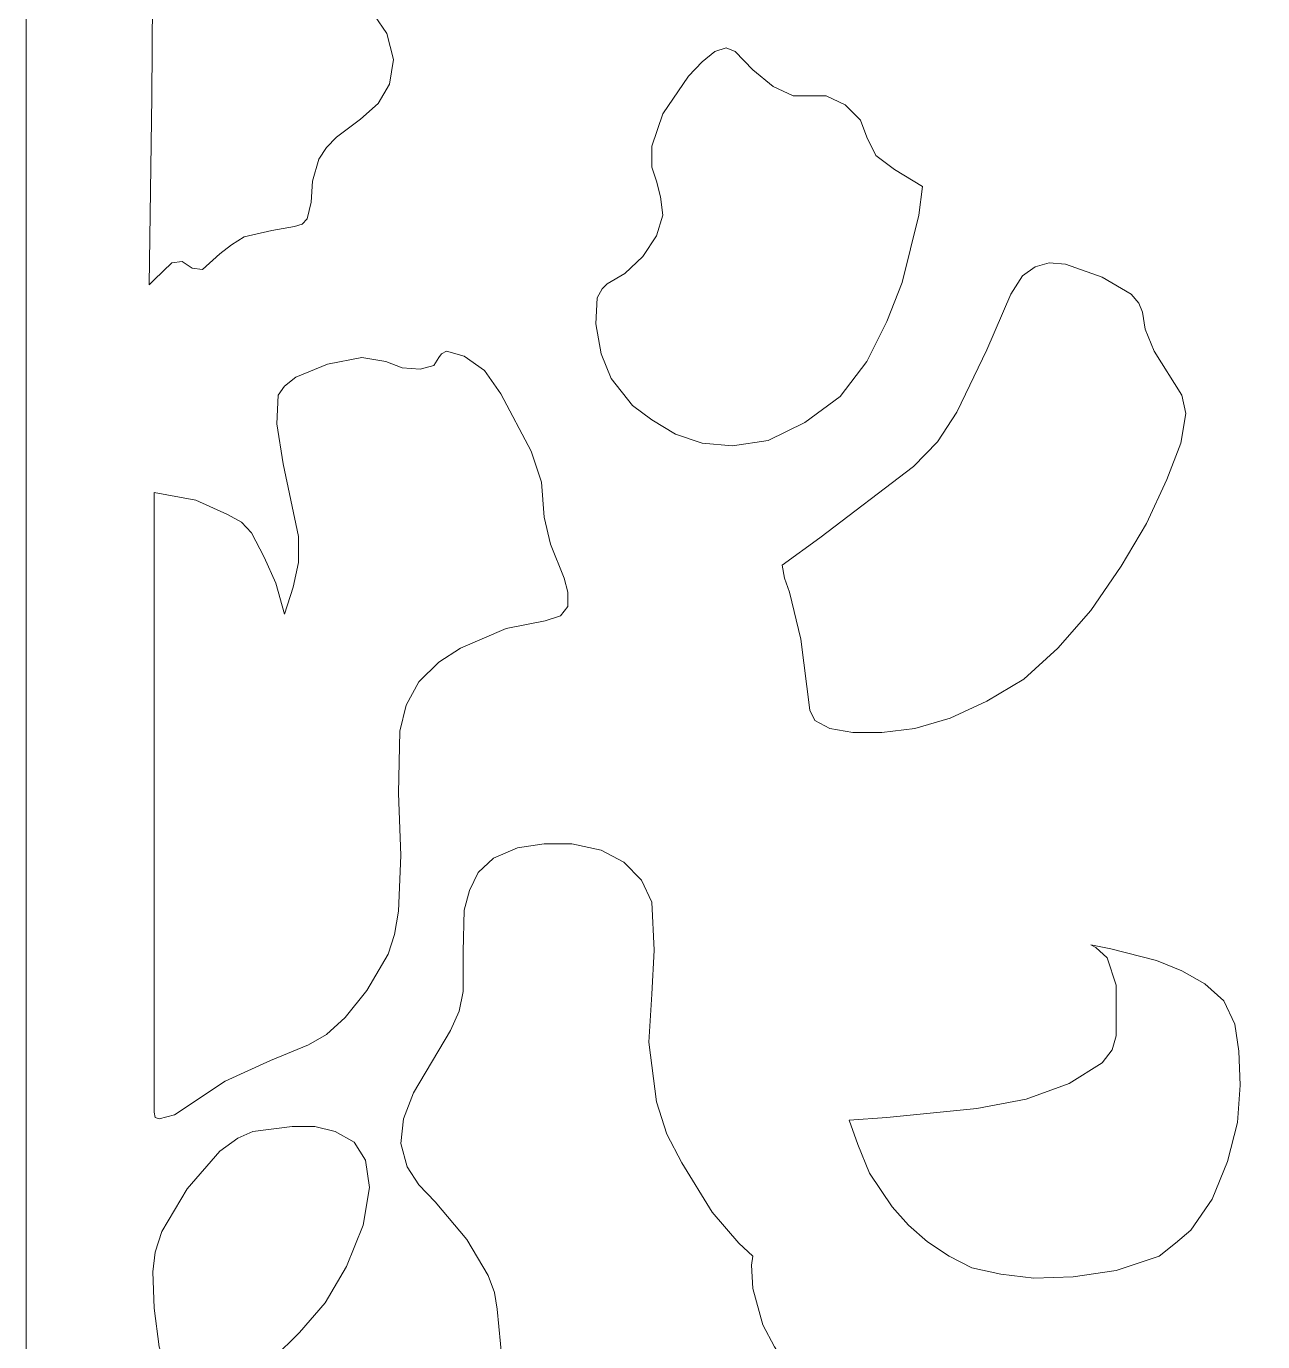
# Model space of a CAD drawing. Header units: centimetres. Extents: x 14.6 to 27.5, y -9.5 to 9.4.
# Drawn here: x 14.601 to 16.866, y 4.019 to 6.43 of the extents above; entities that cross this region are included whole.
import ezdxf

# ---------------------------------------------------------------- set-up
doc = ezdxf.new("R2010")
doc.units = ezdxf.units.CM
doc.header["$MEASUREMENT"] = 0
doc.layers.add('layer 1', color=7, linetype='Continuous')

msp = doc.modelspace()

# ---------------------------------------------------------------- linework, layer by layer
at = {"layer": 'layer 1', "color": 7, "lineweight": 9}
for points, knots in [([(20.90325, -9.49904), (20.90325, -9.49904), (14.60139, -9.50001), (14.60139, -9.50001), (14.60139, -9.50001), (14.60139, -9.50001), (14.60139, 9.40559), (14.60139, 9.40559), (14.60139, 9.40559), (14.60139, 9.40559), (20.90325, 9.40559), (20.90325, 9.40559), (20.90325, 9.40559), (20.90325, 9.40559), (20.90325, -9.49904), (20.90325, -9.49904)], [0, 0, 0, 0, 0.2, 0.2, 0.2, 0.2, 0.4, 0.4, 0.4, 0.4, 0.6, 0.6, 0.6, 0.6, 1, 1, 1, 1]), ([(14.86817, 5.99639), (14.86817, 5.99639), (14.88672, 5.99891), (14.88672, 5.99891), (14.88672, 5.99891), (14.88672, 5.99891), (14.90528, 5.9869), (14.90528, 5.9869), (14.90528, 5.9869), (14.90528, 5.9869), (14.92384, 5.98457), (14.92384, 5.98457), (14.92384, 5.98457), (14.92384, 5.98457), (14.95604, 6.01305), (14.95604, 6.01305), (14.95604, 6.01305), (14.95604, 6.01305), (14.97705, 6.0297), (14.97705, 6.0297), (14.97705, 6.0297), (14.97705, 6.0297), (15.00016, 6.04404), (15.00016, 6.04404), (15.00016, 6.04404), (15.00016, 6.04404), (15.05127, 6.05585), (15.05127, 6.05585), (15.05127, 6.05585), (15.05127, 6.05585), (15.09294, 6.06302), (15.09294, 6.06302), (15.09294, 6.06302), (15.09294, 6.06302), (15.10694, 6.06767), (15.10694, 6.06767), (15.10694, 6.06767), (15.10694, 6.06767), (15.11604, 6.07716), (15.11604, 6.07716), (15.11604, 6.07716), (15.11604, 6.07716), (15.12304, 6.10815), (15.12304, 6.10815), (15.12304, 6.10815), (15.12304, 6.10815), (15.12549, 6.14612), (15.12549, 6.14612), (15.12549, 6.14612), (15.12549, 6.14612), (15.13705, 6.18661), (15.13705, 6.18661), (15.13705, 6.18661), (15.13705, 6.18661), (15.15105, 6.20791), (15.15105, 6.20791), (15.15105, 6.20791), (15.15105, 6.20791), (15.16961, 6.2269), (15.16961, 6.2269), (15.16961, 6.2269), (15.16961, 6.2269), (15.21337, 6.26021), (15.21337, 6.26021), (15.21337, 6.26021), (15.21337, 6.26021), (15.24593, 6.28869), (15.24593, 6.28869), (15.24593, 6.28869), (15.24593, 6.28869), (15.26694, 6.32433), (15.26694, 6.32433), (15.26694, 6.32433), (15.26694, 6.32433), (15.27394, 6.36946), (15.27394, 6.36946), (15.27394, 6.36946), (15.27394, 6.36946), (15.26203, 6.41711), (15.26203, 6.41711), (15.26203, 6.41711), (15.26203, 6.41711), (15.23893, 6.45024), (15.23893, 6.45024), (15.23893, 6.45024), (15.23893, 6.45024), (15.20427, 6.47639), (15.20427, 6.47639), (15.20427, 6.47639), (15.20427, 6.47639), (15.1416, 6.50506), (15.1416, 6.50506), (15.1416, 6.50506), (15.1416, 6.50506), (15.12304, 6.5192), (15.12304, 6.5192), (15.12304, 6.5192), (15.12304, 6.5192), (15.11149, 6.53586), (15.11149, 6.53586), (15.11149, 6.53586), (15.11149, 6.53586), (15.10904, 6.55251), (15.10904, 6.55251), (15.10904, 6.55251), (15.10904, 6.55251), (15.12304, 6.56917), (15.12304, 6.56917), (15.12304, 6.56917), (15.12304, 6.56917), (15.16015, 6.60249), (15.16015, 6.60249), (15.16015, 6.60249), (15.16015, 6.60249), (15.19482, 6.63561), (15.19482, 6.63561), (15.19482, 6.63561), (15.19482, 6.63561), (15.21337, 6.67842), (15.21337, 6.67842), (15.21337, 6.67842), (15.21337, 6.67842), (15.21337, 6.73305), (15.21337, 6.73305), (15.21337, 6.73305), (15.21337, 6.73305), (15.19972, 6.77121), (15.19972, 6.77121), (15.19972, 6.77121), (15.19972, 6.77121), (15.16471, 6.80917), (15.16471, 6.80917), (15.16471, 6.80917), (15.16471, 6.80917), (15.07438, 6.8853), (15.07438, 6.8853), (15.07438, 6.8853), (15.07438, 6.8853), (14.97705, 6.95891), (14.97705, 6.95891), (14.97705, 6.95891), (14.97705, 6.95891), (14.91893, 7.01121), (14.91893, 7.01121), (14.91893, 7.01121), (14.91893, 7.01121), (14.88883, 7.03252), (14.88883, 7.03252), (14.88883, 7.03252), (14.88883, 7.03252), (14.87482, 7.03484), (14.87482, 7.03484), (14.87482, 7.03484), (14.87482, 7.03484), (14.86327, 7.02787), (14.86327, 7.02787), (14.86327, 7.02787), (14.86327, 7.02787), (14.84471, 6.99222), (14.84471, 6.99222), (14.84471, 6.99222), (14.84471, 6.99222), (14.83561, 6.92327), (14.83561, 6.92327), (14.83561, 6.92327), (14.83561, 6.92327), (14.83106, 6.3007), (14.83106, 6.3007), (14.83106, 6.3007), (14.83106, 6.3007), (14.82616, 5.9561), (14.82616, 5.9561), (14.82616, 5.9561), (14.82616, 5.9561), (14.83561, 5.96559), (14.83561, 5.96559), (14.83561, 5.96559), (14.83561, 5.96559), (14.86817, 5.99639), (14.86817, 5.99639)], [0, 0, 0, 0, 0.0217391, 0.0217391, 0.0217391, 0.0217391, 0.0434783, 0.0434783, 0.0434783, 0.0434783, 0.0652174, 0.0652174, 0.0652174, 0.0652174, 0.0869565, 0.0869565, 0.0869565, 0.0869565, 0.1086957, 0.1086957, 0.1086957, 0.1086957, 0.1304348, 0.1304348, 0.1304348, 0.1304348, 0.1521739, 0.1521739, 0.1521739, 0.1521739, 0.173913, 0.173913, 0.173913, 0.173913, 0.1956522, 0.1956522, 0.1956522, 0.1956522, 0.2173913, 0.2173913, 0.2173913, 0.2173913, 0.2391304, 0.2391304, 0.2391304, 0.2391304, 0.2608696, 0.2608696, 0.2608696, 0.2608696, 0.2826087, 0.2826087, 0.2826087, 0.2826087, 0.3043478, 0.3043478, 0.3043478, 0.3043478, 0.326087, 0.326087, 0.326087, 0.326087, 0.3478261, 0.3478261, 0.3478261, 0.3478261, 0.3695652, 0.3695652, 0.3695652, 0.3695652, 0.3913043, 0.3913043, 0.3913043, 0.3913043, 0.4130435, 0.4130435, 0.4130435, 0.4130435, 0.4347826, 0.4347826, 0.4347826, 0.4347826, 0.4565217, 0.4565217, 0.4565217, 0.4565217, 0.4782609, 0.4782609, 0.4782609, 0.4782609, 0.5, 0.5, 0.5, 0.5, 0.5217391, 0.5217391, 0.5217391, 0.5217391, 0.5434783, 0.5434783, 0.5434783, 0.5434783, 0.5652174, 0.5652174, 0.5652174, 0.5652174, 0.5869565, 0.5869565, 0.5869565, 0.5869565, 0.6086957, 0.6086957, 0.6086957, 0.6086957, 0.6304348, 0.6304348, 0.6304348, 0.6304348, 0.6521739, 0.6521739, 0.6521739, 0.6521739, 0.673913, 0.673913, 0.673913, 0.673913, 0.6956522, 0.6956522, 0.6956522, 0.6956522, 0.7173913, 0.7173913, 0.7173913, 0.7173913, 0.7391304, 0.7391304, 0.7391304, 0.7391304, 0.7608696, 0.7608696, 0.7608696, 0.7608696, 0.7826087, 0.7826087, 0.7826087, 0.7826087, 0.8043478, 0.8043478, 0.8043478, 0.8043478, 0.826087, 0.826087, 0.826087, 0.826087, 0.8478261, 0.8478261, 0.8478261, 0.8478261, 0.8695652, 0.8695652, 0.8695652, 0.8695652, 0.8913043, 0.8913043, 0.8913043, 0.8913043, 0.9130435, 0.9130435, 0.9130435, 0.9130435, 0.9347826, 0.9347826, 0.9347826, 0.9347826, 0.9565217, 0.9565217, 0.9565217, 0.9565217, 1, 1, 1, 1]), ([(15.6657, 5.95842), (15.6657, 5.95842), (15.69791, 5.9774), (15.69791, 5.9774), (15.69791, 5.9774), (15.69791, 5.9774), (15.73047, 6.0084), (15.73047, 6.0084), (15.73047, 6.0084), (15.73047, 6.0084), (15.75603, 6.04636), (15.75603, 6.04636), (15.75603, 6.04636), (15.75603, 6.04636), (15.76758, 6.08433), (15.76758, 6.08433), (15.76758, 6.08433), (15.76758, 6.08433), (15.76303, 6.11765), (15.76303, 6.11765), (15.76303, 6.11765), (15.76303, 6.11765), (15.75603, 6.14612), (15.75603, 6.14612), (15.75603, 6.14612), (15.75603, 6.14612), (15.74693, 6.17227), (15.74693, 6.17227), (15.74693, 6.17227), (15.74693, 6.17227), (15.74693, 6.21024), (15.74693, 6.21024), (15.74693, 6.21024), (15.74693, 6.21024), (15.76758, 6.26971), (15.76758, 6.26971), (15.76758, 6.26971), (15.76758, 6.26971), (15.81415, 6.33866), (15.81415, 6.33866), (15.81415, 6.33866), (15.81415, 6.33866), (15.83935, 6.36481), (15.83935, 6.36481), (15.83935, 6.36481), (15.83935, 6.36481), (15.86281, 6.3838), (15.86281, 6.3838), (15.86281, 6.3838), (15.86281, 6.3838), (15.88347, 6.39096), (15.88347, 6.39096), (15.88347, 6.39096), (15.88347, 6.39096), (15.89992, 6.3838), (15.89992, 6.3838), (15.89992, 6.3838), (15.89992, 6.3838), (15.93213, 6.35048), (15.93213, 6.35048), (15.93213, 6.35048), (15.93213, 6.35048), (15.96924, 6.31968), (15.96924, 6.31968), (15.96924, 6.31968), (15.96924, 6.31968), (16.00635, 6.30302), (16.00635, 6.30302), (16.00635, 6.30302), (16.00635, 6.30302), (16.03646, 6.30302), (16.03646, 6.30302), (16.03646, 6.30302), (16.03646, 6.30302), (16.06657, 6.30302), (16.06657, 6.30302), (16.06657, 6.30302), (16.06657, 6.30302), (16.10158, 6.28636), (16.10158, 6.28636), (16.10158, 6.28636), (16.10158, 6.28636), (16.12924, 6.25789), (16.12924, 6.25789), (16.12924, 6.25789), (16.12924, 6.25789), (16.14079, 6.2269), (16.14079, 6.2269), (16.14079, 6.2269), (16.14079, 6.2269), (16.15725, 6.19358), (16.15725, 6.19358), (16.15725, 6.19358), (16.15725, 6.19358), (16.19191, 6.16762), (16.19191, 6.16762), (16.19191, 6.16762), (16.19191, 6.16762), (16.24302, 6.13663), (16.24302, 6.13663), (16.24302, 6.13663), (16.24302, 6.13663), (16.23602, 6.08433), (16.23602, 6.08433), (16.23602, 6.08433), (16.23602, 6.08433), (16.20591, 5.96075), (16.20591, 5.96075), (16.20591, 5.96075), (16.20591, 5.96075), (16.1779, 5.88946), (16.1779, 5.88946), (16.1779, 5.88946), (16.1779, 5.88946), (16.14079, 5.81585), (16.14079, 5.81585), (16.14079, 5.81585), (16.14079, 5.81585), (16.09213, 5.75174), (16.09213, 5.75174), (16.09213, 5.75174), (16.09213, 5.75174), (16.02736, 5.70409), (16.02736, 5.70409), (16.02736, 5.70409), (16.02736, 5.70409), (15.96014, 5.67096), (15.96014, 5.67096), (15.96014, 5.67096), (15.96014, 5.67096), (15.89502, 5.66128), (15.89502, 5.66128), (15.89502, 5.66128), (15.89502, 5.66128), (15.83935, 5.66612), (15.83935, 5.66612), (15.83935, 5.66612), (15.83935, 5.66612), (15.79069, 5.68278), (15.79069, 5.68278), (15.79069, 5.68278), (15.79069, 5.68278), (15.74693, 5.70893), (15.74693, 5.70893), (15.74693, 5.70893), (15.74693, 5.70893), (15.71192, 5.73508), (15.71192, 5.73508), (15.71192, 5.73508), (15.71192, 5.73508), (15.67271, 5.78486), (15.67271, 5.78486), (15.67271, 5.78486), (15.67271, 5.78486), (15.65415, 5.83), (15.65415, 5.83), (15.65415, 5.83), (15.65415, 5.83), (15.6447, 5.88481), (15.6447, 5.88481), (15.6447, 5.88481), (15.6447, 5.88481), (15.64715, 5.93227), (15.64715, 5.93227), (15.64715, 5.93227), (15.64715, 5.93227), (15.65625, 5.94893), (15.65625, 5.94893), (15.65625, 5.94893), (15.65625, 5.94893), (15.6657, 5.95842), (15.6657, 5.95842)], [0, 0, 0, 0, 0.0227273, 0.0227273, 0.0227273, 0.0227273, 0.0454545, 0.0454545, 0.0454545, 0.0454545, 0.0681818, 0.0681818, 0.0681818, 0.0681818, 0.0909091, 0.0909091, 0.0909091, 0.0909091, 0.1136364, 0.1136364, 0.1136364, 0.1136364, 0.1363636, 0.1363636, 0.1363636, 0.1363636, 0.1590909, 0.1590909, 0.1590909, 0.1590909, 0.1818182, 0.1818182, 0.1818182, 0.1818182, 0.2045455, 0.2045455, 0.2045455, 0.2045455, 0.2272727, 0.2272727, 0.2272727, 0.2272727, 0.25, 0.25, 0.25, 0.25, 0.2727273, 0.2727273, 0.2727273, 0.2727273, 0.2954545, 0.2954545, 0.2954545, 0.2954545, 0.3181818, 0.3181818, 0.3181818, 0.3181818, 0.3409091, 0.3409091, 0.3409091, 0.3409091, 0.3636364, 0.3636364, 0.3636364, 0.3636364, 0.3863636, 0.3863636, 0.3863636, 0.3863636, 0.4090909, 0.4090909, 0.4090909, 0.4090909, 0.4318182, 0.4318182, 0.4318182, 0.4318182, 0.4545455, 0.4545455, 0.4545455, 0.4545455, 0.4772727, 0.4772727, 0.4772727, 0.4772727, 0.5, 0.5, 0.5, 0.5, 0.5227273, 0.5227273, 0.5227273, 0.5227273, 0.5454545, 0.5454545, 0.5454545, 0.5454545, 0.5681818, 0.5681818, 0.5681818, 0.5681818, 0.5909091, 0.5909091, 0.5909091, 0.5909091, 0.6136364, 0.6136364, 0.6136364, 0.6136364, 0.6363636, 0.6363636, 0.6363636, 0.6363636, 0.6590909, 0.6590909, 0.6590909, 0.6590909, 0.6818182, 0.6818182, 0.6818182, 0.6818182, 0.7045455, 0.7045455, 0.7045455, 0.7045455, 0.7272727, 0.7272727, 0.7272727, 0.7272727, 0.75, 0.75, 0.75, 0.75, 0.7727273, 0.7727273, 0.7727273, 0.7727273, 0.7954545, 0.7954545, 0.7954545, 0.7954545, 0.8181818, 0.8181818, 0.8181818, 0.8181818, 0.8409091, 0.8409091, 0.8409091, 0.8409091, 0.8636364, 0.8636364, 0.8636364, 0.8636364, 0.8863636, 0.8863636, 0.8863636, 0.8863636, 0.9090909, 0.9090909, 0.9090909, 0.9090909, 0.9318182, 0.9318182, 0.9318182, 0.9318182, 0.9545455, 0.9545455, 0.9545455, 0.9545455, 1, 1, 1, 1]), ([(15.99935, 5.3928), (15.99935, 5.3928), (16.02036, 5.30719), (16.02036, 5.30719), (16.02036, 5.30719), (16.02036, 5.30719), (16.03646, 5.17663), (16.03646, 5.17663), (16.03646, 5.17663), (16.03646, 5.17663), (16.04592, 5.15765), (16.04592, 5.15765), (16.04592, 5.15765), (16.04592, 5.15765), (16.07357, 5.14331), (16.07357, 5.14331), (16.07357, 5.14331), (16.07357, 5.14331), (16.11559, 5.13614), (16.11559, 5.13614), (16.11559, 5.13614), (16.11559, 5.13614), (16.1688, 5.13614), (16.1688, 5.13614), (16.1688, 5.13614), (16.1688, 5.13614), (16.22902, 5.14331), (16.22902, 5.14331), (16.22902, 5.14331), (16.22902, 5.14331), (16.29379, 5.16229), (16.29379, 5.16229), (16.29379, 5.16229), (16.29379, 5.16229), (16.36101, 5.19329), (16.36101, 5.19329), (16.36101, 5.19329), (16.36101, 5.19329), (16.42858, 5.23358), (16.42858, 5.23358), (16.42858, 5.23358), (16.42858, 5.23358), (16.4909, 5.29072), (16.4909, 5.29072), (16.4909, 5.29072), (16.4909, 5.29072), (16.55146, 5.35949), (16.55146, 5.35949), (16.55146, 5.35949), (16.55146, 5.35949), (16.60678, 5.44045), (16.60678, 5.44045), (16.60678, 5.44045), (16.60678, 5.44045), (16.65334, 5.51871), (16.65334, 5.51871), (16.65334, 5.51871), (16.65334, 5.51871), (16.69046, 5.59949), (16.69046, 5.59949), (16.69046, 5.59949), (16.69046, 5.59949), (16.71601, 5.66612), (16.71601, 5.66612), (16.71601, 5.66612), (16.71601, 5.66612), (16.72512, 5.72075), (16.72512, 5.72075), (16.72512, 5.72075), (16.72512, 5.72075), (16.71811, 5.75406), (16.71811, 5.75406), (16.71811, 5.75406), (16.71811, 5.75406), (16.66735, 5.83484), (16.66735, 5.83484), (16.66735, 5.83484), (16.66735, 5.83484), (16.65089, 5.87532), (16.65089, 5.87532), (16.65089, 5.87532), (16.65089, 5.87532), (16.64634, 5.90612), (16.64634, 5.90612), (16.64634, 5.90612), (16.64634, 5.90612), (16.63934, 5.92278), (16.63934, 5.92278), (16.63934, 5.92278), (16.63934, 5.92278), (16.62534, 5.93944), (16.62534, 5.93944), (16.62534, 5.93944), (16.62534, 5.93944), (16.57212, 5.97024), (16.57212, 5.97024), (16.57212, 5.97024), (16.57212, 5.97024), (16.5049, 5.99406), (16.5049, 5.99406), (16.5049, 5.99406), (16.5049, 5.99406), (16.47479, 5.99639), (16.47479, 5.99639), (16.47479, 5.99639), (16.47479, 5.99639), (16.44923, 5.98922), (16.44923, 5.98922), (16.44923, 5.98922), (16.44923, 5.98922), (16.42613, 5.97275), (16.42613, 5.97275), (16.42613, 5.97275), (16.42613, 5.97275), (16.40512, 5.93944), (16.40512, 5.93944), (16.40512, 5.93944), (16.40512, 5.93944), (16.36101, 5.83716), (16.36101, 5.83716), (16.36101, 5.83716), (16.36101, 5.83716), (16.30569, 5.72307), (16.30569, 5.72307), (16.30569, 5.72307), (16.30569, 5.72307), (16.27068, 5.66845), (16.27068, 5.66845), (16.27068, 5.66845), (16.27068, 5.66845), (16.22657, 5.62331), (16.22657, 5.62331), (16.22657, 5.62331), (16.22657, 5.62331), (16.05502, 5.49256), (16.05502, 5.49256), (16.05502, 5.49256), (16.05502, 5.49256), (15.9857, 5.44278), (15.9857, 5.44278), (15.9857, 5.44278), (15.9857, 5.44278), (15.99025, 5.41895), (15.99025, 5.41895), (15.99025, 5.41895), (15.99025, 5.41895), (15.99935, 5.3928), (15.99935, 5.3928)], [0, 0, 0, 0, 0.0263158, 0.0263158, 0.0263158, 0.0263158, 0.0526316, 0.0526316, 0.0526316, 0.0526316, 0.0789474, 0.0789474, 0.0789474, 0.0789474, 0.1052632, 0.1052632, 0.1052632, 0.1052632, 0.1315789, 0.1315789, 0.1315789, 0.1315789, 0.1578947, 0.1578947, 0.1578947, 0.1578947, 0.1842105, 0.1842105, 0.1842105, 0.1842105, 0.2105263, 0.2105263, 0.2105263, 0.2105263, 0.2368421, 0.2368421, 0.2368421, 0.2368421, 0.2631579, 0.2631579, 0.2631579, 0.2631579, 0.2894737, 0.2894737, 0.2894737, 0.2894737, 0.3157895, 0.3157895, 0.3157895, 0.3157895, 0.3421053, 0.3421053, 0.3421053, 0.3421053, 0.3684211, 0.3684211, 0.3684211, 0.3684211, 0.3947368, 0.3947368, 0.3947368, 0.3947368, 0.4210526, 0.4210526, 0.4210526, 0.4210526, 0.4473684, 0.4473684, 0.4473684, 0.4473684, 0.4736842, 0.4736842, 0.4736842, 0.4736842, 0.5, 0.5, 0.5, 0.5, 0.5263158, 0.5263158, 0.5263158, 0.5263158, 0.5526316, 0.5526316, 0.5526316, 0.5526316, 0.5789474, 0.5789474, 0.5789474, 0.5789474, 0.6052632, 0.6052632, 0.6052632, 0.6052632, 0.6315789, 0.6315789, 0.6315789, 0.6315789, 0.6578947, 0.6578947, 0.6578947, 0.6578947, 0.6842105, 0.6842105, 0.6842105, 0.6842105, 0.7105263, 0.7105263, 0.7105263, 0.7105263, 0.7368421, 0.7368421, 0.7368421, 0.7368421, 0.7631579, 0.7631579, 0.7631579, 0.7631579, 0.7894737, 0.7894737, 0.7894737, 0.7894737, 0.8157895, 0.8157895, 0.8157895, 0.8157895, 0.8421053, 0.8421053, 0.8421053, 0.8421053, 0.8684211, 0.8684211, 0.8684211, 0.8684211, 0.8947368, 0.8947368, 0.8947368, 0.8947368, 0.9210526, 0.9210526, 0.9210526, 0.9210526, 0.9473684, 0.9473684, 0.9473684, 0.9473684, 1, 1, 1, 1]), ([(14.83561, 4.43997), (14.83561, 4.43997), (14.83561, 5.57585), (14.83561, 5.57585), (14.83561, 5.57585), (14.83561, 5.57585), (14.91193, 5.56152), (14.91193, 5.56152), (14.91193, 5.56152), (14.91193, 5.56152), (14.97005, 5.53537), (14.97005, 5.53537), (14.97005, 5.53537), (14.97005, 5.53537), (14.99561, 5.52123), (14.99561, 5.52123), (14.99561, 5.52123), (14.99561, 5.52123), (15.01416, 5.50205), (15.01416, 5.50205), (15.01416, 5.50205), (15.01416, 5.50205), (15.03727, 5.45692), (15.03727, 5.45692), (15.03727, 5.45692), (15.03727, 5.45692), (15.05827, 5.40946), (15.05827, 5.40946), (15.05827, 5.40946), (15.05827, 5.40946), (15.07438, 5.35251), (15.07438, 5.35251), (15.07438, 5.35251), (15.07438, 5.35251), (15.09048, 5.40229), (15.09048, 5.40229), (15.09048, 5.40229), (15.09048, 5.40229), (15.09994, 5.44743), (15.09994, 5.44743), (15.09994, 5.44743), (15.09994, 5.44743), (15.09994, 5.49508), (15.09994, 5.49508), (15.09994, 5.49508), (15.09994, 5.49508), (15.07193, 5.62815), (15.07193, 5.62815), (15.07193, 5.62815), (15.07193, 5.62815), (15.06038, 5.70176), (15.06038, 5.70176), (15.06038, 5.70176), (15.06038, 5.70176), (15.06283, 5.75406), (15.06283, 5.75406), (15.06283, 5.75406), (15.06283, 5.75406), (15.07438, 5.77072), (15.07438, 5.77072), (15.07438, 5.77072), (15.07438, 5.77072), (15.09539, 5.78738), (15.09539, 5.78738), (15.09539, 5.78738), (15.09539, 5.78738), (15.15315, 5.81101), (15.15315, 5.81101), (15.15315, 5.81101), (15.15315, 5.81101), (15.21582, 5.82302), (15.21582, 5.82302), (15.21582, 5.82302), (15.21582, 5.82302), (15.25993, 5.81585), (15.25993, 5.81585), (15.25993, 5.81585), (15.25993, 5.81585), (15.29004, 5.80404), (15.29004, 5.80404), (15.29004, 5.80404), (15.29004, 5.80404), (15.3226, 5.80152), (15.3226, 5.80152), (15.3226, 5.80152), (15.3226, 5.80152), (15.34781, 5.80869), (15.34781, 5.80869), (15.34781, 5.80869), (15.34781, 5.80869), (15.35726, 5.82302), (15.35726, 5.82302), (15.35726, 5.82302), (15.35726, 5.82302), (15.36181, 5.83), (15.36181, 5.83), (15.36181, 5.83), (15.36181, 5.83), (15.37127, 5.83484), (15.37127, 5.83484), (15.37127, 5.83484), (15.37127, 5.83484), (15.40348, 5.82535), (15.40348, 5.82535), (15.40348, 5.82535), (15.40348, 5.82535), (15.44059, 5.7992), (15.44059, 5.7992), (15.44059, 5.7992), (15.44059, 5.7992), (15.4707, 5.75639), (15.4707, 5.75639), (15.4707, 5.75639), (15.4707, 5.75639), (15.52636, 5.65179), (15.52636, 5.65179), (15.52636, 5.65179), (15.52636, 5.65179), (15.54492, 5.59484), (15.54492, 5.59484), (15.54492, 5.59484), (15.54492, 5.59484), (15.54982, 5.53072), (15.54982, 5.53072), (15.54982, 5.53072), (15.54982, 5.53072), (15.56137, 5.48075), (15.56137, 5.48075), (15.56137, 5.48075), (15.56137, 5.48075), (15.58693, 5.41895), (15.58693, 5.41895), (15.58693, 5.41895), (15.58693, 5.41895), (15.59358, 5.3928), (15.59358, 5.3928), (15.59358, 5.3928), (15.59358, 5.3928), (15.59358, 5.36665), (15.59358, 5.36665), (15.59358, 5.36665), (15.59358, 5.36665), (15.57993, 5.34999), (15.57993, 5.34999), (15.57993, 5.34999), (15.57993, 5.34999), (15.55192, 5.3405), (15.55192, 5.3405), (15.55192, 5.3405), (15.55192, 5.3405), (15.48015, 5.32636), (15.48015, 5.32636), (15.48015, 5.32636), (15.48015, 5.32636), (15.39682, 5.29072), (15.39682, 5.29072), (15.39682, 5.29072), (15.39682, 5.29072), (15.35726, 5.26457), (15.35726, 5.26457), (15.35726, 5.26457), (15.35726, 5.26457), (15.32015, 5.22893), (15.32015, 5.22893), (15.32015, 5.22893), (15.32015, 5.22893), (15.29705, 5.18612), (15.29705, 5.18612), (15.29705, 5.18612), (15.29705, 5.18612), (15.28549, 5.13847), (15.28549, 5.13847), (15.28549, 5.13847), (15.28549, 5.13847), (15.28304, 5.02457), (15.28304, 5.02457), (15.28304, 5.02457), (15.28304, 5.02457), (15.28759, 4.91048), (15.28759, 4.91048), (15.28759, 4.91048), (15.28759, 4.91048), (15.28304, 4.8082), (15.28304, 4.8082), (15.28304, 4.8082), (15.28304, 4.8082), (15.27604, 4.76539), (15.27604, 4.76539), (15.27604, 4.76539), (15.27604, 4.76539), (15.26449, 4.72975), (15.26449, 4.72975), (15.26449, 4.72975), (15.26449, 4.72975), (15.22492, 4.66331), (15.22492, 4.66331), (15.22492, 4.66331), (15.22492, 4.66331), (15.18571, 4.61333), (15.18571, 4.61333), (15.18571, 4.61333), (15.18571, 4.61333), (15.15105, 4.58254), (15.15105, 4.58254), (15.15105, 4.58254), (15.15105, 4.58254), (15.11849, 4.56355), (15.11849, 4.56355), (15.11849, 4.56355), (15.11849, 4.56355), (15.04882, 4.53488), (15.04882, 4.53488), (15.04882, 4.53488), (15.04882, 4.53488), (14.9655, 4.49692), (14.9655, 4.49692), (14.9655, 4.49692), (14.9655, 4.49692), (14.87272, 4.43513), (14.87272, 4.43513), (14.87272, 4.43513), (14.87272, 4.43513), (14.84471, 4.42796), (14.84471, 4.42796), (14.84471, 4.42796), (14.84471, 4.42796), (14.83771, 4.43048), (14.83771, 4.43048), (14.83771, 4.43048), (14.83771, 4.43048), (14.83561, 4.43997), (14.83561, 4.43997)], [0, 0, 0, 0, 0.0169492, 0.0169492, 0.0169492, 0.0169492, 0.0338983, 0.0338983, 0.0338983, 0.0338983, 0.0508475, 0.0508475, 0.0508475, 0.0508475, 0.0677966, 0.0677966, 0.0677966, 0.0677966, 0.0847458, 0.0847458, 0.0847458, 0.0847458, 0.1016949, 0.1016949, 0.1016949, 0.1016949, 0.1186441, 0.1186441, 0.1186441, 0.1186441, 0.1355932, 0.1355932, 0.1355932, 0.1355932, 0.1525424, 0.1525424, 0.1525424, 0.1525424, 0.1694915, 0.1694915, 0.1694915, 0.1694915, 0.1864407, 0.1864407, 0.1864407, 0.1864407, 0.2033898, 0.2033898, 0.2033898, 0.2033898, 0.220339, 0.220339, 0.220339, 0.220339, 0.2372881, 0.2372881, 0.2372881, 0.2372881, 0.2542373, 0.2542373, 0.2542373, 0.2542373, 0.2711864, 0.2711864, 0.2711864, 0.2711864, 0.2881356, 0.2881356, 0.2881356, 0.2881356, 0.3050847, 0.3050847, 0.3050847, 0.3050847, 0.3220339, 0.3220339, 0.3220339, 0.3220339, 0.3389831, 0.3389831, 0.3389831, 0.3389831, 0.3559322, 0.3559322, 0.3559322, 0.3559322, 0.3728814, 0.3728814, 0.3728814, 0.3728814, 0.3898305, 0.3898305, 0.3898305, 0.3898305, 0.4067797, 0.4067797, 0.4067797, 0.4067797, 0.4237288, 0.4237288, 0.4237288, 0.4237288, 0.440678, 0.440678, 0.440678, 0.440678, 0.4576271, 0.4576271, 0.4576271, 0.4576271, 0.4745763, 0.4745763, 0.4745763, 0.4745763, 0.4915254, 0.4915254, 0.4915254, 0.4915254, 0.5084746, 0.5084746, 0.5084746, 0.5084746, 0.5254237, 0.5254237, 0.5254237, 0.5254237, 0.5423729, 0.5423729, 0.5423729, 0.5423729, 0.559322, 0.559322, 0.559322, 0.559322, 0.5762712, 0.5762712, 0.5762712, 0.5762712, 0.5932203, 0.5932203, 0.5932203, 0.5932203, 0.6101695, 0.6101695, 0.6101695, 0.6101695, 0.6271186, 0.6271186, 0.6271186, 0.6271186, 0.6440678, 0.6440678, 0.6440678, 0.6440678, 0.6610169, 0.6610169, 0.6610169, 0.6610169, 0.6779661, 0.6779661, 0.6779661, 0.6779661, 0.6949153, 0.6949153, 0.6949153, 0.6949153, 0.7118644, 0.7118644, 0.7118644, 0.7118644, 0.7288136, 0.7288136, 0.7288136, 0.7288136, 0.7457627, 0.7457627, 0.7457627, 0.7457627, 0.7627119, 0.7627119, 0.7627119, 0.7627119, 0.779661, 0.779661, 0.779661, 0.779661, 0.7966102, 0.7966102, 0.7966102, 0.7966102, 0.8135593, 0.8135593, 0.8135593, 0.8135593, 0.8305085, 0.8305085, 0.8305085, 0.8305085, 0.8474576, 0.8474576, 0.8474576, 0.8474576, 0.8644068, 0.8644068, 0.8644068, 0.8644068, 0.8813559, 0.8813559, 0.8813559, 0.8813559, 0.8983051, 0.8983051, 0.8983051, 0.8983051, 0.9152542, 0.9152542, 0.9152542, 0.9152542, 0.9322034, 0.9322034, 0.9322034, 0.9322034, 0.9491525, 0.9491525, 0.9491525, 0.9491525, 0.9661017, 0.9661017, 0.9661017, 0.9661017, 1, 1, 1, 1]), ([(15.35026, 4.2759), (15.35026, 4.2759), (15.40838, 4.20694), (15.40838, 4.20694), (15.40838, 4.20694), (15.40838, 4.20694), (15.44759, 4.1405), (15.44759, 4.1405), (15.44759, 4.1405), (15.44759, 4.1405), (15.45914, 4.10951), (15.45914, 4.10951), (15.45914, 4.10951), (15.45914, 4.10951), (15.46404, 4.07871), (15.46404, 4.07871), (15.46404, 4.07871), (15.46404, 4.07871), (15.47315, 3.9836), (15.47315, 3.9836), (15.47315, 3.9836), (15.47315, 3.9836), (15.4987, 3.92413), (15.4987, 3.92413), (15.4987, 3.92413), (15.4987, 3.92413), (15.52181, 3.90282), (15.52181, 3.90282), (15.52181, 3.90282), (15.52181, 3.90282), (15.55892, 3.88152), (15.55892, 3.88152), (15.55892, 3.88152), (15.55892, 3.88152), (15.60304, 3.85052), (15.60304, 3.85052), (15.60304, 3.85052), (15.60304, 3.85052), (15.6517, 3.80539), (15.6517, 3.80539), (15.6517, 3.80539), (15.6517, 3.80539), (15.68881, 3.75309), (15.68881, 3.75309), (15.68881, 3.75309), (15.68881, 3.75309), (15.71437, 3.70079), (15.71437, 3.70079), (15.71437, 3.70079), (15.71437, 3.70079), (15.73502, 3.66282), (15.73502, 3.66282), (15.73502, 3.66282), (15.73502, 3.66282), (15.75603, 3.64152), (15.75603, 3.64152), (15.75603, 3.64152), (15.75603, 3.64152), (15.78614, 3.65798), (15.78614, 3.65798), (15.78614, 3.65798), (15.78614, 3.65798), (15.8117, 3.66767), (15.8117, 3.66767), (15.8117, 3.66767), (15.8117, 3.66767), (15.83935, 3.66282), (15.83935, 3.66282), (15.83935, 3.66282), (15.83935, 3.66282), (15.86491, 3.639), (15.86491, 3.639), (15.86491, 3.639), (15.86491, 3.639), (15.88592, 3.61052), (15.88592, 3.61052), (15.88592, 3.61052), (15.88592, 3.61052), (15.89992, 3.58437), (15.89992, 3.58437), (15.89992, 3.58437), (15.89992, 3.58437), (15.90903, 3.57488), (15.90903, 3.57488), (15.90903, 3.57488), (15.90903, 3.57488), (15.93458, 3.59387), (15.93458, 3.59387), (15.93458, 3.59387), (15.93458, 3.59387), (15.97625, 3.61052), (15.97625, 3.61052), (15.97625, 3.61052), (15.97625, 3.61052), (15.99935, 3.61285), (15.99935, 3.61285), (15.99935, 3.61285), (15.99935, 3.61285), (16.02281, 3.6082), (16.02281, 3.6082), (16.02281, 3.6082), (16.02281, 3.6082), (16.04592, 3.59638), (16.04592, 3.59638), (16.04592, 3.59638), (16.04592, 3.59638), (16.06657, 3.56772), (16.06657, 3.56772), (16.06657, 3.56772), (16.06657, 3.56772), (16.09213, 3.54157), (16.09213, 3.54157), (16.09213, 3.54157), (16.09213, 3.54157), (16.11559, 3.52258), (16.11559, 3.52258), (16.11559, 3.52258), (16.11559, 3.52258), (16.16635, 3.50592), (16.16635, 3.50592), (16.16635, 3.50592), (16.16635, 3.50592), (16.22447, 3.5036), (16.22447, 3.5036), (16.22447, 3.5036), (16.22447, 3.5036), (16.28013, 3.50592), (16.28013, 3.50592), (16.28013, 3.50592), (16.28013, 3.50592), (16.32635, 3.49178), (16.32635, 3.49178), (16.32635, 3.49178), (16.32635, 3.49178), (16.36101, 3.46079), (16.36101, 3.46079), (16.36101, 3.46079), (16.36101, 3.46079), (16.39357, 3.41566), (16.39357, 3.41566), (16.39357, 3.41566), (16.39357, 3.41566), (16.5189, 3.58205), (16.5189, 3.58205), (16.5189, 3.58205), (16.5189, 3.58205), (16.60013, 3.69847), (16.60013, 3.69847), (16.60013, 3.69847), (16.60013, 3.69847), (16.62534, 3.74592), (16.62534, 3.74592), (16.62534, 3.74592), (16.62534, 3.74592), (16.63024, 3.77207), (16.63024, 3.77207), (16.63024, 3.77207), (16.63024, 3.77207), (16.62078, 3.78408), (16.62078, 3.78408), (16.62078, 3.78408), (16.62078, 3.78408), (16.60678, 3.79358), (16.60678, 3.79358), (16.60678, 3.79358), (16.60678, 3.79358), (16.56512, 3.80772), (16.56512, 3.80772), (16.56512, 3.80772), (16.56512, 3.80772), (16.43768, 3.82437), (16.43768, 3.82437), (16.43768, 3.82437), (16.43768, 3.82437), (16.34035, 3.83387), (16.34035, 3.83387), (16.34035, 3.83387), (16.34035, 3.83387), (16.21502, 3.85537), (16.21502, 3.85537), (16.21502, 3.85537), (16.21502, 3.85537), (16.15235, 3.87435), (16.15235, 3.87435), (16.15235, 3.87435), (16.15235, 3.87435), (16.09458, 3.89818), (16.09458, 3.89818), (16.09458, 3.89818), (16.09458, 3.89818), (16.04136, 3.92898), (16.04136, 3.92898), (16.04136, 3.92898), (16.04136, 3.92898), (15.99935, 3.96694), (15.99935, 3.96694), (15.99935, 3.96694), (15.99935, 3.96694), (15.97169, 4.00975), (15.97169, 4.00975), (15.97169, 4.00975), (15.97169, 4.00975), (15.95069, 4.05023), (15.95069, 4.05023), (15.95069, 4.05023), (15.95069, 4.05023), (15.93213, 4.11668), (15.93213, 4.11668), (15.93213, 4.11668), (15.93213, 4.11668), (15.93003, 4.15948), (15.93003, 4.15948), (15.93003, 4.15948), (15.93003, 4.15948), (15.93213, 4.17614), (15.93213, 4.17614), (15.93213, 4.17614), (15.93213, 4.17614), (15.90657, 4.19997), (15.90657, 4.19997), (15.90657, 4.19997), (15.90657, 4.19997), (15.85791, 4.25692), (15.85791, 4.25692), (15.85791, 4.25692), (15.85791, 4.25692), (15.80224, 4.34718), (15.80224, 4.34718), (15.80224, 4.34718), (15.80224, 4.34718), (15.77459, 4.39948), (15.77459, 4.39948), (15.77459, 4.39948), (15.77459, 4.39948), (15.75603, 4.45895), (15.75603, 4.45895), (15.75603, 4.45895), (15.75603, 4.45895), (15.74203, 4.5682), (15.74203, 4.5682), (15.74203, 4.5682), (15.74203, 4.5682), (15.74693, 4.65614), (15.74693, 4.65614), (15.74693, 4.65614), (15.74693, 4.65614), (15.75148, 4.73692), (15.75148, 4.73692), (15.75148, 4.73692), (15.75148, 4.73692), (15.74693, 4.82486), (15.74693, 4.82486), (15.74693, 4.82486), (15.74693, 4.82486), (15.72837, 4.86534), (15.72837, 4.86534), (15.72837, 4.86534), (15.72837, 4.86534), (15.69581, 4.89847), (15.69581, 4.89847), (15.69581, 4.89847), (15.69581, 4.89847), (15.65415, 4.91997), (15.65415, 4.91997), (15.65415, 4.91997), (15.65415, 4.91997), (15.60058, 4.93179), (15.60058, 4.93179), (15.60058, 4.93179), (15.60058, 4.93179), (15.54982, 4.93179), (15.54982, 4.93179), (15.54982, 4.93179), (15.54982, 4.93179), (15.50116, 4.92462), (15.50116, 4.92462), (15.50116, 4.92462), (15.50116, 4.92462), (15.45704, 4.90564), (15.45704, 4.90564), (15.45704, 4.90564), (15.45704, 4.90564), (15.42903, 4.87949), (15.42903, 4.87949), (15.42903, 4.87949), (15.42903, 4.87949), (15.41293, 4.84617), (15.41293, 4.84617), (15.41293, 4.84617), (15.41293, 4.84617), (15.40348, 4.81053), (15.40348, 4.81053), (15.40348, 4.81053), (15.40348, 4.81053), (15.40138, 4.73459), (15.40138, 4.73459), (15.40138, 4.73459), (15.40138, 4.73459), (15.40138, 4.66099), (15.40138, 4.66099), (15.40138, 4.66099), (15.40138, 4.66099), (15.39437, 4.62534), (15.39437, 4.62534), (15.39437, 4.62534), (15.39437, 4.62534), (15.37827, 4.5897), (15.37827, 4.5897), (15.37827, 4.5897), (15.37827, 4.5897), (15.3107, 4.47561), (15.3107, 4.47561), (15.3107, 4.47561), (15.3107, 4.47561), (15.29249, 4.42796), (15.29249, 4.42796), (15.29249, 4.42796), (15.29249, 4.42796), (15.28759, 4.38283), (15.28759, 4.38283), (15.28759, 4.38283), (15.28759, 4.38283), (15.29915, 4.34002), (15.29915, 4.34002), (15.29915, 4.34002), (15.29915, 4.34002), (15.32015, 4.30689), (15.32015, 4.30689), (15.32015, 4.30689), (15.32015, 4.30689), (15.35026, 4.2759), (15.35026, 4.2759)], [0, 0, 0, 0, 0.0119048, 0.0119048, 0.0119048, 0.0119048, 0.0238095, 0.0238095, 0.0238095, 0.0238095, 0.0357143, 0.0357143, 0.0357143, 0.0357143, 0.047619, 0.047619, 0.047619, 0.047619, 0.0595238, 0.0595238, 0.0595238, 0.0595238, 0.0714286, 0.0714286, 0.0714286, 0.0714286, 0.0833333, 0.0833333, 0.0833333, 0.0833333, 0.0952381, 0.0952381, 0.0952381, 0.0952381, 0.1071429, 0.1071429, 0.1071429, 0.1071429, 0.1190476, 0.1190476, 0.1190476, 0.1190476, 0.1309524, 0.1309524, 0.1309524, 0.1309524, 0.1428571, 0.1428571, 0.1428571, 0.1428571, 0.1547619, 0.1547619, 0.1547619, 0.1547619, 0.1666667, 0.1666667, 0.1666667, 0.1666667, 0.1785714, 0.1785714, 0.1785714, 0.1785714, 0.1904762, 0.1904762, 0.1904762, 0.1904762, 0.202381, 0.202381, 0.202381, 0.202381, 0.2142857, 0.2142857, 0.2142857, 0.2142857, 0.2261905, 0.2261905, 0.2261905, 0.2261905, 0.2380952, 0.2380952, 0.2380952, 0.2380952, 0.25, 0.25, 0.25, 0.25, 0.2619048, 0.2619048, 0.2619048, 0.2619048, 0.2738095, 0.2738095, 0.2738095, 0.2738095, 0.2857143, 0.2857143, 0.2857143, 0.2857143, 0.297619, 0.297619, 0.297619, 0.297619, 0.3095238, 0.3095238, 0.3095238, 0.3095238, 0.3214286, 0.3214286, 0.3214286, 0.3214286, 0.3333333, 0.3333333, 0.3333333, 0.3333333, 0.3452381, 0.3452381, 0.3452381, 0.3452381, 0.3571429, 0.3571429, 0.3571429, 0.3571429, 0.3690476, 0.3690476, 0.3690476, 0.3690476, 0.3809524, 0.3809524, 0.3809524, 0.3809524, 0.3928571, 0.3928571, 0.3928571, 0.3928571, 0.4047619, 0.4047619, 0.4047619, 0.4047619, 0.4166667, 0.4166667, 0.4166667, 0.4166667, 0.4285714, 0.4285714, 0.4285714, 0.4285714, 0.4404762, 0.4404762, 0.4404762, 0.4404762, 0.452381, 0.452381, 0.452381, 0.452381, 0.4642857, 0.4642857, 0.4642857, 0.4642857, 0.4761905, 0.4761905, 0.4761905, 0.4761905, 0.4880952, 0.4880952, 0.4880952, 0.4880952, 0.5, 0.5, 0.5, 0.5, 0.5119048, 0.5119048, 0.5119048, 0.5119048, 0.5238095, 0.5238095, 0.5238095, 0.5238095, 0.5357143, 0.5357143, 0.5357143, 0.5357143, 0.547619, 0.547619, 0.547619, 0.547619, 0.5595238, 0.5595238, 0.5595238, 0.5595238, 0.5714286, 0.5714286, 0.5714286, 0.5714286, 0.5833333, 0.5833333, 0.5833333, 0.5833333, 0.5952381, 0.5952381, 0.5952381, 0.5952381, 0.6071429, 0.6071429, 0.6071429, 0.6071429, 0.6190476, 0.6190476, 0.6190476, 0.6190476, 0.6309524, 0.6309524, 0.6309524, 0.6309524, 0.6428571, 0.6428571, 0.6428571, 0.6428571, 0.6547619, 0.6547619, 0.6547619, 0.6547619, 0.6666667, 0.6666667, 0.6666667, 0.6666667, 0.6785714, 0.6785714, 0.6785714, 0.6785714, 0.6904762, 0.6904762, 0.6904762, 0.6904762, 0.702381, 0.702381, 0.702381, 0.702381, 0.7142857, 0.7142857, 0.7142857, 0.7142857, 0.7261905, 0.7261905, 0.7261905, 0.7261905, 0.7380952, 0.7380952, 0.7380952, 0.7380952, 0.75, 0.75, 0.75, 0.75, 0.7619048, 0.7619048, 0.7619048, 0.7619048, 0.7738095, 0.7738095, 0.7738095, 0.7738095, 0.7857143, 0.7857143, 0.7857143, 0.7857143, 0.797619, 0.797619, 0.797619, 0.797619, 0.8095238, 0.8095238, 0.8095238, 0.8095238, 0.8214286, 0.8214286, 0.8214286, 0.8214286, 0.8333333, 0.8333333, 0.8333333, 0.8333333, 0.8452381, 0.8452381, 0.8452381, 0.8452381, 0.8571429, 0.8571429, 0.8571429, 0.8571429, 0.8690476, 0.8690476, 0.8690476, 0.8690476, 0.8809524, 0.8809524, 0.8809524, 0.8809524, 0.8928571, 0.8928571, 0.8928571, 0.8928571, 0.9047619, 0.9047619, 0.9047619, 0.9047619, 0.9166667, 0.9166667, 0.9166667, 0.9166667, 0.9285714, 0.9285714, 0.9285714, 0.9285714, 0.9404762, 0.9404762, 0.9404762, 0.9404762, 0.952381, 0.952381, 0.952381, 0.952381, 0.9642857, 0.9642857, 0.9642857, 0.9642857, 0.9761905, 0.9761905, 0.9761905, 0.9761905, 1, 1, 1, 1]), ([(16.10858, 4.42563), (16.10858, 4.42563), (16.1779, 4.43048), (16.1779, 4.43048), (16.1779, 4.43048), (16.1779, 4.43048), (16.3428, 4.44694), (16.3428, 4.44694), (16.3428, 4.44694), (16.3428, 4.44694), (16.43313, 4.4636), (16.43313, 4.4636), (16.43313, 4.4636), (16.43313, 4.4636), (16.5119, 4.49227), (16.5119, 4.49227), (16.5119, 4.49227), (16.5119, 4.49227), (16.57212, 4.53024), (16.57212, 4.53024), (16.57212, 4.53024), (16.57212, 4.53024), (16.59068, 4.55406), (16.59068, 4.55406), (16.59068, 4.55406), (16.59068, 4.55406), (16.59768, 4.58002), (16.59768, 4.58002), (16.59768, 4.58002), (16.59768, 4.58002), (16.59768, 4.6728), (16.59768, 4.6728), (16.59768, 4.6728), (16.59768, 4.6728), (16.58157, 4.72278), (16.58157, 4.72278), (16.58157, 4.72278), (16.58157, 4.72278), (16.56057, 4.74176), (16.56057, 4.74176), (16.56057, 4.74176), (16.56057, 4.74176), (16.55146, 4.74641), (16.55146, 4.74641), (16.55146, 4.74641), (16.55146, 4.74641), (16.58823, 4.73924), (16.58823, 4.73924), (16.58823, 4.73924), (16.58823, 4.73924), (16.6719, 4.71794), (16.6719, 4.71794), (16.6719, 4.71794), (16.6719, 4.71794), (16.71811, 4.69895), (16.71811, 4.69895), (16.71811, 4.69895), (16.71811, 4.69895), (16.76013, 4.67513), (16.76013, 4.67513), (16.76013, 4.67513), (16.76013, 4.67513), (16.79479, 4.64433), (16.79479, 4.64433), (16.79479, 4.64433), (16.79479, 4.64433), (16.81544, 4.60152), (16.81544, 4.60152), (16.81544, 4.60152), (16.81544, 4.60152), (16.82244, 4.55154), (16.82244, 4.55154), (16.82244, 4.55154), (16.82244, 4.55154), (16.82489, 4.48975), (16.82489, 4.48975), (16.82489, 4.48975), (16.82489, 4.48975), (16.82034, 4.42099), (16.82034, 4.42099), (16.82034, 4.42099), (16.82034, 4.42099), (16.80179, 4.34951), (16.80179, 4.34951), (16.80179, 4.34951), (16.80179, 4.34951), (16.77378, 4.28074), (16.77378, 4.28074), (16.77378, 4.28074), (16.77378, 4.28074), (16.73457, 4.2236), (16.73457, 4.2236), (16.73457, 4.2236), (16.73457, 4.2236), (16.70656, 4.19997), (16.70656, 4.19997), (16.70656, 4.19997), (16.70656, 4.19997), (16.67645, 4.17614), (16.67645, 4.17614), (16.67645, 4.17614), (16.67645, 4.17614), (16.59768, 4.14999), (16.59768, 4.14999), (16.59768, 4.14999), (16.59768, 4.14999), (16.5189, 4.13818), (16.5189, 4.13818), (16.5189, 4.13818), (16.5189, 4.13818), (16.44713, 4.13566), (16.44713, 4.13566), (16.44713, 4.13566), (16.44713, 4.13566), (16.38657, 4.14283), (16.38657, 4.14283), (16.38657, 4.14283), (16.38657, 4.14283), (16.33335, 4.15464), (16.33335, 4.15464), (16.33335, 4.15464), (16.33335, 4.15464), (16.29169, 4.17614), (16.29169, 4.17614), (16.29169, 4.17614), (16.29169, 4.17614), (16.25213, 4.20229), (16.25213, 4.20229), (16.25213, 4.20229), (16.25213, 4.20229), (16.21747, 4.23309), (16.21747, 4.23309), (16.21747, 4.23309), (16.21747, 4.23309), (16.18736, 4.26641), (16.18736, 4.26641), (16.18736, 4.26641), (16.18736, 4.26641), (16.1457, 4.3282), (16.1457, 4.3282), (16.1457, 4.3282), (16.1457, 4.3282), (16.12469, 4.3805), (16.12469, 4.3805), (16.12469, 4.3805), (16.12469, 4.3805), (16.10858, 4.42563), (16.10858, 4.42563)], [0, 0, 0, 0, 0.0263158, 0.0263158, 0.0263158, 0.0263158, 0.0526316, 0.0526316, 0.0526316, 0.0526316, 0.0789474, 0.0789474, 0.0789474, 0.0789474, 0.1052632, 0.1052632, 0.1052632, 0.1052632, 0.1315789, 0.1315789, 0.1315789, 0.1315789, 0.1578947, 0.1578947, 0.1578947, 0.1578947, 0.1842105, 0.1842105, 0.1842105, 0.1842105, 0.2105263, 0.2105263, 0.2105263, 0.2105263, 0.2368421, 0.2368421, 0.2368421, 0.2368421, 0.2631579, 0.2631579, 0.2631579, 0.2631579, 0.2894737, 0.2894737, 0.2894737, 0.2894737, 0.3157895, 0.3157895, 0.3157895, 0.3157895, 0.3421053, 0.3421053, 0.3421053, 0.3421053, 0.3684211, 0.3684211, 0.3684211, 0.3684211, 0.3947368, 0.3947368, 0.3947368, 0.3947368, 0.4210526, 0.4210526, 0.4210526, 0.4210526, 0.4473684, 0.4473684, 0.4473684, 0.4473684, 0.4736842, 0.4736842, 0.4736842, 0.4736842, 0.5, 0.5, 0.5, 0.5, 0.5263158, 0.5263158, 0.5263158, 0.5263158, 0.5526316, 0.5526316, 0.5526316, 0.5526316, 0.5789474, 0.5789474, 0.5789474, 0.5789474, 0.6052632, 0.6052632, 0.6052632, 0.6052632, 0.6315789, 0.6315789, 0.6315789, 0.6315789, 0.6578947, 0.6578947, 0.6578947, 0.6578947, 0.6842105, 0.6842105, 0.6842105, 0.6842105, 0.7105263, 0.7105263, 0.7105263, 0.7105263, 0.7368421, 0.7368421, 0.7368421, 0.7368421, 0.7631579, 0.7631579, 0.7631579, 0.7631579, 0.7894737, 0.7894737, 0.7894737, 0.7894737, 0.8157895, 0.8157895, 0.8157895, 0.8157895, 0.8421053, 0.8421053, 0.8421053, 0.8421053, 0.8684211, 0.8684211, 0.8684211, 0.8684211, 0.8947368, 0.8947368, 0.8947368, 0.8947368, 0.9210526, 0.9210526, 0.9210526, 0.9210526, 0.9473684, 0.9473684, 0.9473684, 0.9473684, 1, 1, 1, 1]), ([(14.89338, 3.92181), (14.89338, 3.92181), (14.92138, 3.92181), (14.92138, 3.92181), (14.92138, 3.92181), (14.92138, 3.92181), (14.95604, 3.9313), (14.95604, 3.9313), (14.95604, 3.9313), (14.95604, 3.9313), (15.00261, 3.95513), (15.00261, 3.95513), (15.00261, 3.95513), (15.00261, 3.95513), (15.05337, 3.98844), (15.05337, 3.98844), (15.05337, 3.98844), (15.05337, 3.98844), (15.10204, 4.0359), (15.10204, 4.0359), (15.10204, 4.0359), (15.10204, 4.0359), (15.1486, 4.09052), (15.1486, 4.09052), (15.1486, 4.09052), (15.1486, 4.09052), (15.18781, 4.15716), (15.18781, 4.15716), (15.18781, 4.15716), (15.18781, 4.15716), (15.21827, 4.23309), (15.21827, 4.23309), (15.21827, 4.23309), (15.21827, 4.23309), (15.22983, 4.30205), (15.22983, 4.30205), (15.22983, 4.30205), (15.22983, 4.30205), (15.22282, 4.35203), (15.22282, 4.35203), (15.22282, 4.35203), (15.22282, 4.35203), (15.20182, 4.38515), (15.20182, 4.38515), (15.20182, 4.38515), (15.20182, 4.38515), (15.16716, 4.40433), (15.16716, 4.40433), (15.16716, 4.40433), (15.16716, 4.40433), (15.13005, 4.41382), (15.13005, 4.41382), (15.13005, 4.41382), (15.13005, 4.41382), (15.08838, 4.41382), (15.08838, 4.41382), (15.08838, 4.41382), (15.08838, 4.41382), (15.01626, 4.40433), (15.01626, 4.40433), (15.01626, 4.40433), (15.01626, 4.40433), (14.9886, 4.39232), (14.9886, 4.39232), (14.9886, 4.39232), (14.9886, 4.39232), (14.95604, 4.36869), (14.95604, 4.36869), (14.95604, 4.36869), (14.95604, 4.36869), (14.89583, 4.29973), (14.89583, 4.29973), (14.89583, 4.29973), (14.89583, 4.29973), (14.84961, 4.22128), (14.84961, 4.22128), (14.84961, 4.22128), (14.84961, 4.22128), (14.83771, 4.18331), (14.83771, 4.18331), (14.83771, 4.18331), (14.83771, 4.18331), (14.83316, 4.14767), (14.83316, 4.14767), (14.83316, 4.14767), (14.83316, 4.14767), (14.83561, 4.08103), (14.83561, 4.08103), (14.83561, 4.08103), (14.83561, 4.08103), (14.84471, 4.00975), (14.84471, 4.00975), (14.84471, 4.00975), (14.84471, 4.00975), (14.86327, 3.9528), (14.86327, 3.9528), (14.86327, 3.9528), (14.86327, 3.9528), (14.87727, 3.9313), (14.87727, 3.9313), (14.87727, 3.9313), (14.87727, 3.9313), (14.89338, 3.92181), (14.89338, 3.92181)], [0, 0, 0, 0, 0.037037, 0.037037, 0.037037, 0.037037, 0.0740741, 0.0740741, 0.0740741, 0.0740741, 0.1111111, 0.1111111, 0.1111111, 0.1111111, 0.1481481, 0.1481481, 0.1481481, 0.1481481, 0.1851852, 0.1851852, 0.1851852, 0.1851852, 0.2222222, 0.2222222, 0.2222222, 0.2222222, 0.2592593, 0.2592593, 0.2592593, 0.2592593, 0.2962963, 0.2962963, 0.2962963, 0.2962963, 0.3333333, 0.3333333, 0.3333333, 0.3333333, 0.3703704, 0.3703704, 0.3703704, 0.3703704, 0.4074074, 0.4074074, 0.4074074, 0.4074074, 0.4444444, 0.4444444, 0.4444444, 0.4444444, 0.4814815, 0.4814815, 0.4814815, 0.4814815, 0.5185185, 0.5185185, 0.5185185, 0.5185185, 0.5555556, 0.5555556, 0.5555556, 0.5555556, 0.5925926, 0.5925926, 0.5925926, 0.5925926, 0.6296296, 0.6296296, 0.6296296, 0.6296296, 0.6666667, 0.6666667, 0.6666667, 0.6666667, 0.7037037, 0.7037037, 0.7037037, 0.7037037, 0.7407407, 0.7407407, 0.7407407, 0.7407407, 0.7777778, 0.7777778, 0.7777778, 0.7777778, 0.8148148, 0.8148148, 0.8148148, 0.8148148, 0.8518519, 0.8518519, 0.8518519, 0.8518519, 0.8888889, 0.8888889, 0.8888889, 0.8888889, 0.9259259, 0.9259259, 0.9259259, 0.9259259, 1, 1, 1, 1])]:
    msp.add_open_spline(points, degree=3, knots=knots, dxfattribs=at)

doc.saveas('drawing.dxf')
